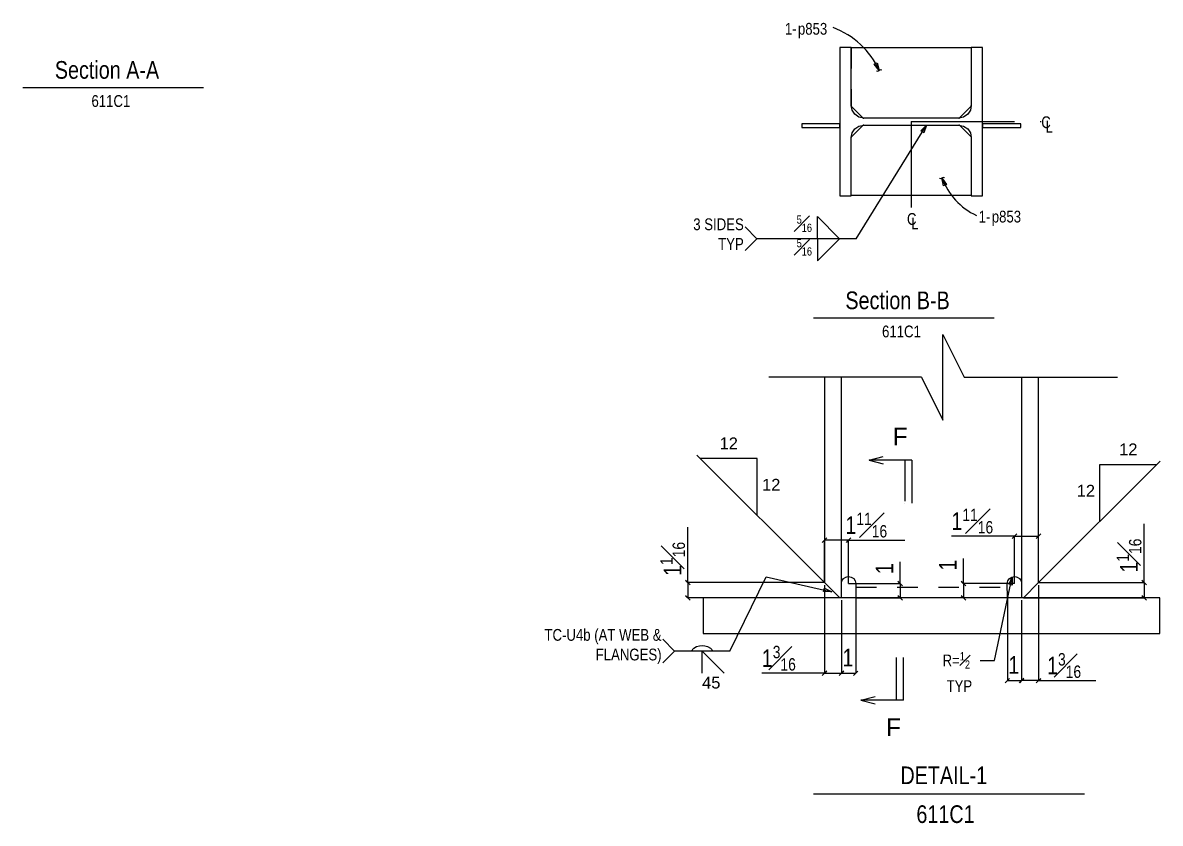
# Model space of a CAD drawing. Extents: x -269 to 49, y -129 to 125.
# Drawn here: x -70.8 to 48.8, y -121.5 to -37.4 of the extents above; entities that cross this region are included whole.
import ezdxf
from ezdxf.enums import TextEntityAlignment as Align

# ---------------------------------------------------------------- set-up
doc = ezdxf.new("R2010")
doc.units = 0
doc.header["$LTSCALE"] = 108.455651
doc.header["$MEASUREMENT"] = 0
doc.linetypes.add('SDS2_5', pattern=[0.04, 0.02, -0.02])
doc.linetypes.add('SDS2_7', pattern=[0.175, 0.1, -0.025, 0.025, -0.025])
for name, color, linetype in [('OUTLINE', 7, 'CONTINUOUS'), ('SYSTEM_ANNOTATION', 7, 'CONTINUOUS'), ('USER_ADJUSTED', 7, 'CONTINUOUS'), ('USER_ANNOTATION', 7, 'CONTINUOUS')]:
    doc.layers.add(name, color=color, linetype=linetype)
doc.styles.add('ARIAL', font='arial.ttf', dxfattribs={"width": 0.8, "height": 0.2})

msp = doc.modelspace()

# ---------------------------------------------------------------- linework, layer by layer
at = {"layer": 'OUTLINE', "color": 2, "linetype": 'CONTINUOUS'}
for p, q in [((16.3, -39.99), (15.11, -39.99)), ((15.11, -39.99), (15.11, -55.59)), ((16.3, -46.11), (16.3, -39.99)), ((28.92, -40.04), (16.3, -40.04)), ((30.11, -39.99), (28.92, -39.99)), ((28.92, -39.99), (28.92, -46.11)), ((30.11, -55.59), (30.11, -39.99)), ((16.4, -46.61), (16.3, -46.11)), ((16.32, -46.19), (17.53, -47.4)), ((16.69, -47.03), (16.4, -46.61)), ((27.69, -47.4), (28.91, -46.18)), ((28.82, -46.61), (28.54, -47.03)), ((28.92, -46.11), (28.82, -46.61)), ((17.11, -47.32), (16.69, -47.03)), ((17.61, -47.42), (17.11, -47.32)), ((27.61, -47.42), (17.61, -47.42)), ((28.11, -47.32), (27.61, -47.42)), ((28.54, -47.03), (28.11, -47.32)), ((11.11, -48.03), (11.11, -48.4)), ((15.11, -48.03), (11.11, -48.03)), ((11.11, -48.4), (15.11, -48.4)), ((15.11, -48.4), (15.11, -48.03)), ((16.3, -49.47), (16.4, -48.97)), ((17.54, -48.18), (16.32, -49.4)), ((16.4, -48.97), (16.69, -48.55)), ((16.69, -48.55), (17.11, -48.26)), ((17.11, -48.26), (17.61, -48.16)), ((17.61, -48.16), (27.61, -48.16)), ((27.61, -48.16), (28.11, -48.26)), ((28.91, -49.39), (27.69, -48.18)), ((28.11, -48.26), (28.54, -48.55)), ((28.54, -48.55), (28.82, -48.97)), ((28.82, -48.97), (28.92, -49.47)), ((30.11, -48.03), (30.11, -48.4)), ((34.11, -48.03), (30.11, -48.03)), ((30.11, -48.4), (34.11, -48.4)), ((34.11, -48.4), (34.11, -48.03)), ((16.3, -55.59), (16.3, -49.47)), ((28.92, -49.47), (28.92, -55.59)), ((15.11, -55.59), (16.3, -55.59)), ((16.3, -55.54), (28.92, -55.54)), ((28.92, -55.59), (30.11, -55.59))]:
    msp.add_line(p, q, dxfattribs=at)
at = {"layer": 'OUTLINE', "color": 1, "linetype": 'SDS2_5'}
for p, q in [((16.3, -40.04), (16.3, -40.04)), ((16.3, -40.04), (16.3, -46.17)), ((16.3, -46.17), (16.32, -46.19)), ((28.91, -46.18), (28.92, -46.17)), ((28.92, -46.17), (28.92, -46.11)), ((17.53, -47.4), (17.55, -47.42)), ((17.55, -47.42), (17.61, -47.42)), ((27.61, -47.42), (27.67, -47.42)), ((27.67, -47.42), (27.69, -47.4)), ((17.55, -48.16), (17.54, -48.18)), ((17.61, -48.16), (17.55, -48.16)), ((27.68, -48.16), (27.61, -48.16)), ((27.69, -48.18), (27.68, -48.16)), ((16.32, -49.4), (16.3, -49.41)), ((16.3, -49.41), (16.3, -49.47)), ((28.93, -49.41), (28.91, -49.39)), ((28.93, -55.54), (28.93, -49.41)), ((28.92, -55.54), (28.93, -55.54))]:
    msp.add_line(p, q, dxfattribs=at)
at = {"layer": 'SYSTEM_ANNOTATION', "color": 3, "linetype": 'CONTINUOUS'}
for p, q in [((-70.76, -44.2), (-51.76, -44.2)), ((12.32, -68.43), (31.32, -68.43))]:
    msp.add_line(p, q, dxfattribs=at)
at = {"layer": 'USER_ADJUSTED', "color": 1, "linetype": 'CONTINUOUS'}
for p, q in [((18.71, -41.77), (19.02, -41.61)), ((19.24, -42.42), (18.71, -41.77)), ((19.02, -41.61), (19.24, -42.42)), ((19.24, -42.42), (19.24, -42.42)), ((25.84, -53.72), (25.84, -53.72)), ((25.84, -53.72), (26.33, -54.41)), ((26.01, -54.55), (25.84, -53.72)), ((26.33, -54.41), (26.01, -54.55))]:
    msp.add_line(p, q, dxfattribs=at)
for centre, radius, start, end in [((11.38, -46.02), 8.65, 24.5736, 69.5736), ((19.06, -42.17), 0.313, 252.3136, 305.4437), ((19.43, -42.68), 0.313, 72.3136, 125.4437), ((25.68, -53.45), 0.313, 248.3616, 301.4917), ((26, -53.99), 0.313, 68.3616, 121.4917), ((32.4, -51.34), 6.97, 199.9633, 244.9633)]:
    msp.add_arc(centre, radius, start, end, dxfattribs=at)
at = {"layer": 'USER_ANNOTATION', "color": 1, "linetype": 'SDS2_7'}
for p, q in [((22.61, -47.79), (22.61, -56.81)), ((22.61, -47.79), (36.27, -47.79)), ((36.72, -47.79), (36.72, -47.79)), ((22.61, -57.96), (22.61, -57.96))]:
    msp.add_line(p, q, dxfattribs=at)
at = {"layer": 'USER_ANNOTATION', "color": 1, "linetype": 'CONTINUOUS'}
for p, q in [((16.83, -60.1), (24.2, -48.16)), ((23.62, -48.77), (24.2, -48.16)), ((23.92, -48.96), (23.62, -48.77)), ((24.2, -48.16), (23.92, -48.96)), ((24.2, -48.16), (24.2, -48.16)), ((12.76, -60.1), (12.76, -57.78)), ((12.76, -57.78), (15.08, -60.1)), ((6.37, -60.1), (5.14, -58.87)), ((6.37, -60.1), (5.14, -61.33)), ((16.83, -60.1), (6.37, -60.1)), ((12.76, -60.1), (12.76, -62.42)), ((12.76, -62.42), (15.08, -60.1)), ((25.92, -70.16), (28.17, -74.66)), ((25.92, -79.16), (25.92, -70.16)), ((23.67, -74.66), (7.64, -74.66)), ((23.67, -74.66), (25.92, -79.16)), ((28.17, -74.66), (44.27, -74.66)), ((13.49, -96.25), (0.07, -82.85)), ((6.43, -83.2), (0.43, -83.2)), ((6.43, -89.2), (6.43, -83.2)), ((35.99, -96.25), (48.78, -83.48)), ((42.42, -89.83), (42.42, -83.83)), ((42.42, -83.83), (48.42, -83.83)), ((-0.88, -96.25), (-0.88, -90.42)), ((47.08, -96.25), (47.08, -90.06)), ((13.73, -91.55), (13.25, -92.02)), ((13.25, -92.02), (13.49, -91.78)), ((13.49, -91.78), (13.73, -91.55)), ((16.03, -91.78), (13.49, -91.78)), ((13.49, -96.25), (13.49, -91.78)), ((16.26, -91.55), (15.79, -92.02)), ((15.79, -92.02), (16.03, -91.78)), ((16.03, -91.78), (16.26, -91.55)), ((16.03, -96.35), (16.03, -91.78)), ((16.03, -91.78), (21.92, -91.78)), ((33.45, -91.36), (26.83, -91.36)), ((33.22, -91.6), (33.69, -91.13)), ((33.45, -91.36), (33.22, -91.6)), ((33.69, -91.13), (33.45, -91.36)), ((33.45, -96.35), (33.45, -91.36)), ((33.45, -91.36), (35.99, -91.36)), ((35.75, -91.6), (36.23, -91.13)), ((35.99, -91.36), (35.75, -91.6)), ((36.23, -91.13), (35.99, -91.36)), ((35.99, -96.25), (35.99, -91.36)), ((21.45, -96.35), (21.45, -94.06)), ((28.1, -96.35), (28.1, -93.7)), ((-0.88, -96.25), (-1.12, -96.02)), ((-1.12, -96.02), (-0.64, -96.49)), ((13.49, -96.25), (-0.88, -96.25)), ((-0.64, -96.49), (-0.88, -96.25)), ((-0.88, -96.25), (-0.88, -97.85)), ((3.54, -103.44), (7.35, -95.64)), ((7.35, -95.64), (14.25, -97.2)), ((7.35, -95.64), (7.35, -95.64)), ((13.49, -96.5), (13.49, -105.77)), ((16.03, -96.35), (21.45, -96.35)), ((21.45, -96.35), (21.21, -96.12)), ((21.21, -96.12), (21.68, -96.59)), ((21.68, -96.59), (21.45, -96.35)), ((21.45, -96.35), (21.45, -97.85)), ((28.1, -96.35), (27.86, -96.12)), ((27.86, -96.12), (28.33, -96.59)), ((33.45, -96.35), (28.1, -96.35)), ((28.33, -96.59), (28.1, -96.35)), ((28.1, -96.35), (28.1, -97.85)), ((31.35, -104.43), (33.23, -95.65)), ((32.89, -96.42), (33.23, -95.65)), ((33.23, -96.5), (32.89, -96.42)), ((33.23, -95.65), (33.23, -95.65)), ((33.23, -95.65), (33.23, -96.5)), ((35.99, -96.25), (47.08, -96.25)), ((35.99, -96.5), (35.99, -106.54)), ((47.08, -96.25), (46.84, -96.02)), ((46.84, -96.02), (47.32, -96.49)), ((47.32, -96.49), (47.08, -96.25)), ((47.08, -96.25), (47.08, -97.85)), ((-0.88, -97.85), (-1.12, -97.62)), ((-1.12, -97.62), (-0.64, -98.09)), ((-0.88, -97.85), (-0.88, -97.85)), ((-0.64, -98.09), (-0.88, -97.85)), ((15.09, -97.85), (-0.88, -97.85)), ((13.4, -97.19), (13.48, -96.84)), ((14.25, -97.2), (13.4, -97.19)), ((13.48, -96.84), (14.25, -97.2)), ((14.25, -97.2), (14.25, -97.2)), ((16.78, -97.85), (21.45, -97.85)), ((16.78, -97.85), (16.78, -105.77)), ((21.45, -97.85), (21.21, -97.62)), ((21.21, -97.62), (21.68, -98.09)), ((21.45, -97.85), (21.45, -97.85)), ((21.68, -98.09), (21.45, -97.85)), ((28.1, -97.85), (27.86, -97.62)), ((27.86, -97.62), (28.33, -98.09)), ((28.1, -97.85), (28.1, -97.85)), ((28.33, -98.09), (28.1, -97.85)), ((32.71, -97.85), (28.1, -97.85)), ((32.71, -97.85), (32.71, -106.54)), ((34.39, -97.85), (47.08, -97.85)), ((47.08, -97.85), (46.84, -97.62)), ((46.84, -97.62), (47.32, -98.09)), ((47.08, -97.85), (47.08, -97.85)), ((47.32, -98.09), (47.08, -97.85)), ((15.28, -98.1), (15.28, -105.77)), ((15.28, -98.1), (15.28, -105.77)), ((34.2, -98.1), (34.2, -106.54)), ((34.2, -98.1), (34.2, -106.54)), ((-2.27, -103.44), (-3.5, -102.2)), ((-2.27, -103.44), (-3.5, -104.67)), ((3.54, -103.44), (-2.27, -103.44)), ((-0.53, -103.44), (-0.24, -103.14)), ((-0.24, -103.14), (0.05, -102.97)), ((0.05, -102.97), (0.34, -102.88)), ((0.34, -102.88), (0.63, -102.85)), ((0.63, -102.85), (0.92, -102.88)), ((0.63, -105.76), (0.63, -103.44)), ((0.63, -103.44), (2.95, -105.76)), ((0.92, -102.88), (1.21, -102.97)), ((1.21, -102.97), (1.5, -103.14)), ((1.5, -103.14), (1.79, -103.44)), ((29.85, -104.43), (31.35, -104.43)), ((31.35, -104.43), (31.35, -104.43)), ((13.49, -105.77), (6.9, -105.77)), ((13.25, -106.01), (13.73, -105.54)), ((13.49, -105.77), (13.25, -106.01)), ((13.73, -105.54), (13.49, -105.77)), ((13.49, -105.77), (15.28, -105.77)), ((15.04, -106.01), (15.51, -105.54)), ((15.04, -106.01), (15.51, -105.54)), ((15.28, -105.77), (15.04, -106.01)), ((15.28, -105.77), (15.04, -106.01)), ((15.51, -105.54), (15.28, -105.77)), ((15.51, -105.54), (15.28, -105.77)), ((15.28, -105.77), (16.78, -105.77)), ((16.54, -106.01), (17.01, -105.54)), ((16.78, -105.77), (16.54, -106.01)), ((17.01, -105.54), (16.78, -105.77)), ((16.78, -105.77), (16.78, -105.77)), ((32.47, -106.78), (32.94, -106.31)), ((32.94, -106.31), (32.71, -106.54)), ((33.97, -106.78), (34.44, -106.31)), ((34.44, -106.31), (33.97, -106.78)), ((34.44, -106.31), (34.2, -106.54)), ((34.2, -106.54), (34.44, -106.31)), ((36.23, -106.31), (35.75, -106.78)), ((35.99, -106.54), (36.23, -106.31)), ((32.71, -106.54), (32.47, -106.78)), ((32.71, -106.54), (34.2, -106.54)), ((34.2, -106.54), (33.97, -106.78)), ((33.97, -106.78), (34.2, -106.54)), ((34.2, -106.54), (34.2, -106.54)), ((35.99, -106.54), (34.2, -106.54)), ((35.75, -106.78), (35.99, -106.54)), ((35.99, -106.54), (42.01, -106.54))]:
    msp.add_line(p, q, dxfattribs=at)
at = {"layer": 'USER_ANNOTATION', "color": 2, "linetype": 'CONTINUOUS'}
for p, q in [((13.49, -74.71), (13.49, -96.25)), ((15.28, -97.85), (15.28, -74.71)), ((34.21, -74.71), (34.21, -97.85)), ((35.99, -96.25), (35.99, -74.71)), ((15.85, -95.64), (16.03, -95.6)), ((16.03, -95.6), (16.31, -95.66)), ((33.17, -95.66), (33.45, -95.6)), ((33.45, -95.6), (33.63, -95.64)), ((13.49, -96.25), (15.09, -97.85)), ((15.28, -96.35), (15.33, -96.06)), ((15.28, -97.85), (15.28, -96.35)), ((15.33, -96.06), (15.42, -95.93)), ((15.42, -95.93), (15.5, -95.82)), ((15.5, -95.82), (15.74, -95.66)), ((15.74, -95.66), (15.85, -95.64)), ((16.31, -95.66), (16.49, -95.78)), ((16.49, -95.78), (16.56, -95.82)), ((16.56, -95.82), (16.72, -96.06)), ((16.72, -96.06), (16.78, -96.35)), ((16.78, -96.35), (16.78, -97.85)), ((32.7, -96.35), (32.76, -96.06)), ((32.71, -97.85), (32.7, -96.35)), ((32.76, -96.06), (32.92, -95.82)), ((32.92, -95.82), (32.99, -95.78)), ((32.99, -95.78), (33.17, -95.66)), ((33.63, -95.64), (33.74, -95.66)), ((33.74, -95.66), (33.98, -95.82)), ((33.98, -95.82), (34.06, -95.93)), ((34.06, -95.93), (34.15, -96.06)), ((34.15, -96.06), (34.2, -96.35)), ((34.2, -96.35), (34.2, -97.85)), ((34.39, -97.85), (35.99, -96.25)), ((0.74, -97.85), (0.74, -101.6)), ((48.74, -97.85), (0.74, -97.85)), ((48.74, -101.6), (48.74, -97.85)), ((0.74, -101.6), (48.74, -101.6))]:
    msp.add_line(p, q, dxfattribs=at)
at = {"layer": 'USER_ANNOTATION', "color": 3, "linetype": 'CONTINUOUS'}
for p, q in [((18.17, -83.39), (19.67, -83.01)), ((18.17, -83.39), (19.67, -83.76)), ((22.67, -83.39), (18.17, -83.39)), ((21.92, -83.39), (21.92, -87.67)), ((22.67, -83.39), (22.67, -87.89)), ((21.92, -87.89), (21.92, -87.89)), ((21.06, -108.61), (21.06, -104.11)), ((21.81, -108.61), (21.81, -104.11)), ((17.31, -108.61), (18.81, -108.23)), ((17.31, -108.61), (18.81, -108.98)), ((21.81, -108.61), (17.31, -108.61)), ((12.32, -118.44), (40.82, -118.44))]:
    msp.add_line(p, q, dxfattribs=at)
at = {"layer": 'USER_ANNOTATION', "color": 1, "linetype": 'SDS2_5'}
msp.add_line((16.78, -96.73), (32.7, -96.73), dxfattribs=at)

# ---------------------------------------------------------------- texts
at = {"layer": 'SYSTEM_ANNOTATION', "color": 1, "linetype": 'CONTINUOUS', "style": 'ARIAL', "width": 0.8}
for s, p in [('1-', (9.33, -38.66)), ('p853', (10.7, -38.66)), ('611C1', (-63.54, -46.25)), ('1-', (29.69, -58.4)), ('p853', (31.07, -58.4)), ('611C1', (19.54, -70.47))]:
    msp.add_text(s, height=1.239, dxfattribs=at).set_placement(p)
at = {"layer": 'SYSTEM_ANNOTATION', "color": 3, "linetype": 'CONTINUOUS', "style": 'ARIAL', "width": 0.8}
for s, p in [('Section A-A', (-67.39, -43.29)), ('Section B-B', (15.69, -67.51))]:
    msp.add_text(s, height=1.8579, dxfattribs=at).set_placement(p)
at = {"layer": 'USER_ANNOTATION', "color": 1, "linetype": 'CONTINUOUS', "style": 'ARIAL', "width": 0.8}
for s, height, p in [('C', 1.24, (36.27, -48.48)), ('L', 1.24, (36.72, -48.95)), ('C', 1.24, (22.16, -58.65)), ('L', 1.24, (22.61, -59.12)), ('1', 1.86, (15.38, -105.06)), ('1', 1.86, (32.81, -105.83)), ('TYP', 1.239, (26.32, -107.74)), ('611C1', 1.858, (23.15, -121.51))]:
    msp.add_text(s, height=height, dxfattribs=at).set_placement(p)
at = {"layer": 'USER_ANNOTATION', "color": 3, "linetype": 'CONTINUOUS', "style": 'ARIAL'}
for p in [(20.65, -81.81), (19.94, -112.38)]:
    msp.add_text('F', height=1.86, dxfattribs=at).set_placement(p)
at = {"layer": 'USER_ANNOTATION', "color": 1, "linetype": 'CONTINUOUS', "style": 'ARIAL'}
for p in [(3.43, -82.23), (45.42, -82.86)]:
    msp.add_text('12', height=1.239, dxfattribs=at).set_placement(p, align=Align.CENTER)
msp.add_text('12', height=1.239, dxfattribs=at).set_placement((6.93, -85.96), align=Align.MIDDLE_LEFT)
msp.add_text('12', height=1.239, dxfattribs=at).set_placement((41.92, -86.59), align=Align.MIDDLE_RIGHT)
at = {"layer": 'USER_ANNOTATION', "color": 1, "linetype": 'CONTINUOUS', "style": 'ARIAL', "width": 0.8}
for p in [(20.73, -95.35), (27.38, -94.99)]:
    msp.add_text('1', height=1.86, rotation=90, dxfattribs=at).set_placement(p)
at = {"layer": 'USER_ANNOTATION', "color": 1, "linetype": 'CONTINUOUS', "style": 'ARIAL'}
msp.add_text('45', height=1.239, dxfattribs=at).set_placement((0.63, -106.14), align=Align.TOP_LEFT)
at = {"layer": 'USER_ANNOTATION', "color": 3, "linetype": 'CONTINUOUS', "style": 'ARIAL', "width": 0.8}
msp.add_text('DETAIL-1', height=1.858, dxfattribs=at).set_placement((21.47, -117.43))
at = {"layer": 'USER_ANNOTATION', "color": 1, "linetype": 'CONTINUOUS', "attachment_point": 6, "style": 'ARIAL'}
for s, insert, char_height, width in [('3 SIDES\\PTYP', (5.01, -59.62), 1.239, 8.6703), ('TC-U4b (AT WEB &\\PFLANGES)', (-3.63, -102.96), 1.2386, 19.8178)]:
    msp.add_mtext(s, dxfattribs=dict(at, insert=insert, char_height=char_height, width=width))
at = {"layer": 'USER_ANNOTATION', "color": 1, "linetype": 'CONTINUOUS', "style": 'ARIAL'}
for s, insert, char_height, attachment_point in [('\\A1;{\\H0.70x;\\S5#16;}', (12.18, -59.39), 1.2386, 9), ('\\A1;{\\H0.70x;\\S5#16;}', (12.18, -60.14), 1.2386, 3), ('\\A1;1{\\H0.70x;\\S11#16;}', (15.69, -91.5), 1.8579, 7), ('\\A1;1{\\H0.70x;\\S11#16;}', (26.83, -91.08), 1.8579, 7), ('\\A1;1{\\H0.70x;\\S3#16;}', (6.9, -105.49), 1.8579, 7), ('\\A1;R={\\H0.70x;\\S1#2;}', (25.9, -105.29), 1.2386, 7), ('\\A1;1{\\H0.70x;\\S3#16;}', (36.88, -106.26), 1.8579, 7)]:
    msp.add_mtext(s, dxfattribs=dict(at, insert=insert, char_height=char_height, attachment_point=attachment_point))
at = {"layer": 'USER_ANNOTATION', "color": 1, "linetype": 'CONTINUOUS', "char_height": 1.8579, "attachment_point": 7, "rotation": 90, "style": 'ARIAL'}
for insert in [(-1.17, -95.55), (46.79, -95.2)]:
    msp.add_mtext('\\A1;1{\\H0.70x;\\S1#16;}', dxfattribs=dict(at, insert=insert))

doc.saveas('drawing.dxf')
